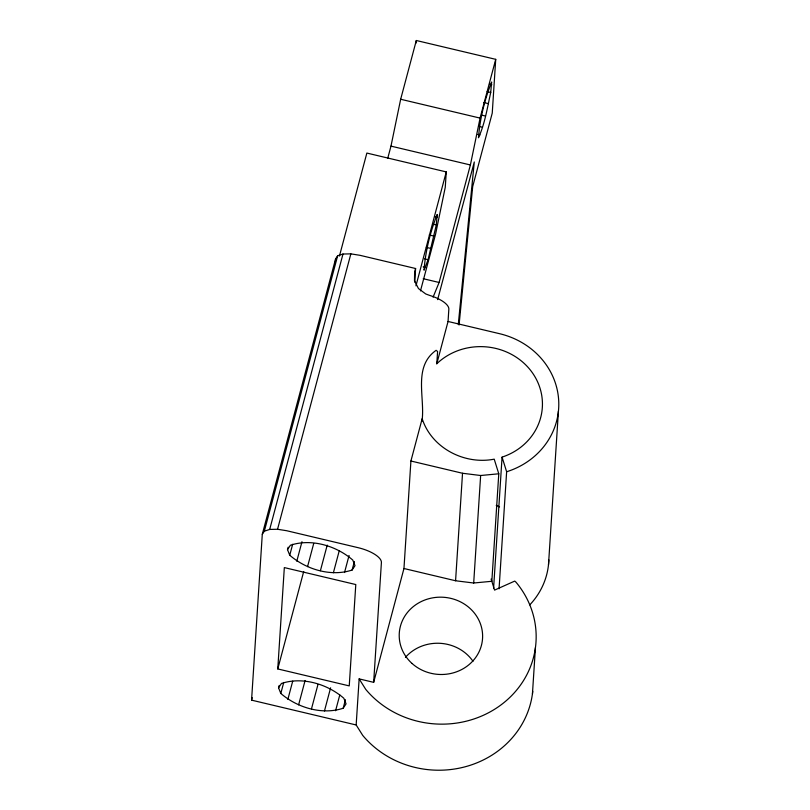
<?xml version="1.0" encoding="UTF-8"?>
<svg xmlns="http://www.w3.org/2000/svg" width="810" height="810" viewBox="0 0 810 810"><rect width="100%" height="100%" fill="white"/><g stroke="black" fill="none" stroke-linecap="round" stroke-linejoin="round"><path stroke-width="1.21" d="M532.747 691.325A95.276 88.28 3.7 0 1 464.454 766.969A95.276 88.28 3.7 0 1 362.748 735.439L356.167 724.97L251.566 700.144L262.288 534.286L335.593 258.886L337.638 255.788L342.994 254.026L350.851 253.864L360.015 255.322L415.601 268.515L414.73 282.032M277.769 668.938L284.33 567.587L355.792 584.547L349.242 685.898L277.769 668.938L303.699 571.536M335.36 262.43L335.593 258.886M356.167 724.97L359.144 678.891L373.663 682.344L403.957 568.509L410.913 461.011L422.172 418.719C431.619 448.072 464.545 465.031 494.211 459.159L498.778 473.789L491.832 581.286L473.688 583.008L455.574 580.76L403.957 568.509M373.663 682.344L381.409 562.555A24.543 9.082 14.9 0 0 358.182 547.692L286.71 530.732L277.546 529.264L269.69 529.436L264.333 531.198L262.288 534.286M416.148 43.001L416.31 40.5L495.72 59.343L492.247 113.096L472.696 186.533L459.057 325.012M422 421.24C425.321 397.609 412.675 366.849 436.104 350.315L437.592 351.479L436.792 363.761A61.358 56.842 3.7 0 1 532.474 372.894A61.358 56.842 3.7 0 1 502.068 457.123L493.604 588.03M339.441 256.061L366.859 153.06L446.269 171.912L445.267 187.262L435.577 234.131L420.471 290.911M436.792 363.761L448.051 321.469L448.841 309.187A24.543 9.082 14.9 0 0 429.583 295.387L425.716 293.949L418.466 288.552L414.497 280.766L414.619 272.19L415.601 268.515M455.574 580.76L462.53 473.263L410.913 461.011M473.688 583.008L480.644 475.51L498.778 473.789M499.061 588.809L506.635 471.754L502.068 457.123M532.453 693.714L535.43 647.646M548.502 564.651L558.434 411.085M458.288 324.365L474.285 161.97L437.643 299.629M436.286 224.947L437.187 214.488C430.171 232.095 425.442 251.313 424.035 270.206L428.085 259.686L436.286 224.947L432.712 224.097M490.718 92.482L491.63 82.023C484.613 99.63 479.884 118.857 478.477 137.751C484.977 123.525 487.326 107.679 490.718 92.482L487.144 91.631M387.757 158.233L390.977 146.124L400.666 99.255L416.31 40.5M433.077 297.179L439.111 282.477L470.387 164.967L480.077 118.098L495.72 59.343M264.333 531.198L337.638 255.788M269.69 529.436L342.994 254.026M277.546 529.264L350.851 253.864M287.499 549.625L290.395 545.241C311.394 538.265 336.393 545.808 352.755 560.044L355.003 565.653L352.107 570.038C331.118 577.014 306.119 569.471 289.747 555.235L287.499 549.625L288.147 547.196M289.747 555.235L292.663 544.269M251.566 700.144L252.214 697.693M296.794 561.208L301.978 541.718M307.557 566.635L313.713 543.49M278.569 687.842L281.455 683.458C302.454 676.482 327.453 684.015 343.815 698.25L346.062 703.86L343.177 708.244C322.177 715.22 297.179 707.677 280.807 693.441L278.569 687.842L279.217 685.402M280.807 693.441L283.733 682.476M320.406 570.696L327.22 545.11M287.854 699.415L292.714 681.139M333.386 572.761L339.228 550.84M298.617 704.842L305.107 680.481M415.945 285.819L446.269 171.912M344.523 572.528L349.059 555.478M311.475 708.902L317.955 684.541M352.107 570.038L354.375 561.512M324.456 710.977L330.612 687.832M335.583 710.745L339.795 694.909M343.177 708.244L345.445 699.719M462.53 473.263L480.644 475.51M489.463 84.199L491.852 84.766M483.712 102.516L488.47 103.65M481.97 115.202L485.544 116.043M400.666 99.255L480.077 118.098M478.943 126.38L482.517 127.231M477.617 134.409L479.996 134.976M390.977 146.124L470.387 164.967M435.031 216.665L437.41 217.222M429.27 234.971L434.028 236.105M426.343 247.374L431.102 248.508M424.511 258.835L428.085 259.686M423.174 266.865L425.554 267.432M423.235 278.711L439.111 282.477M448.051 321.469L499.669 333.72A77.719 72.009 3.7 0 1 558.708 400.828A77.719 72.009 3.7 0 1 506.635 471.754M359.144 678.891L365.735 689.371A95.276 88.28 3.7 0 0 499.395 706.077A95.276 88.28 3.7 0 0 516.102 582.309L514.765 581.074L494.576 590.105L491.123 579.039M496.226 505.389A61.358 56.842 3.7 0 1 499.547 506.908M548.826 559.862A77.719 72.009 3.7 0 1 529.791 604.857M405.456 657.356A41.725 38.657 3.7 0 1 472.989 661.264M412.037 663.471A41.725 38.657 3.7 0 0 481.413 645.448A41.725 38.657 3.7 0 0 429.3 598.59A41.725 38.657 3.7 0 0 412.037 663.471"/></g></svg>
